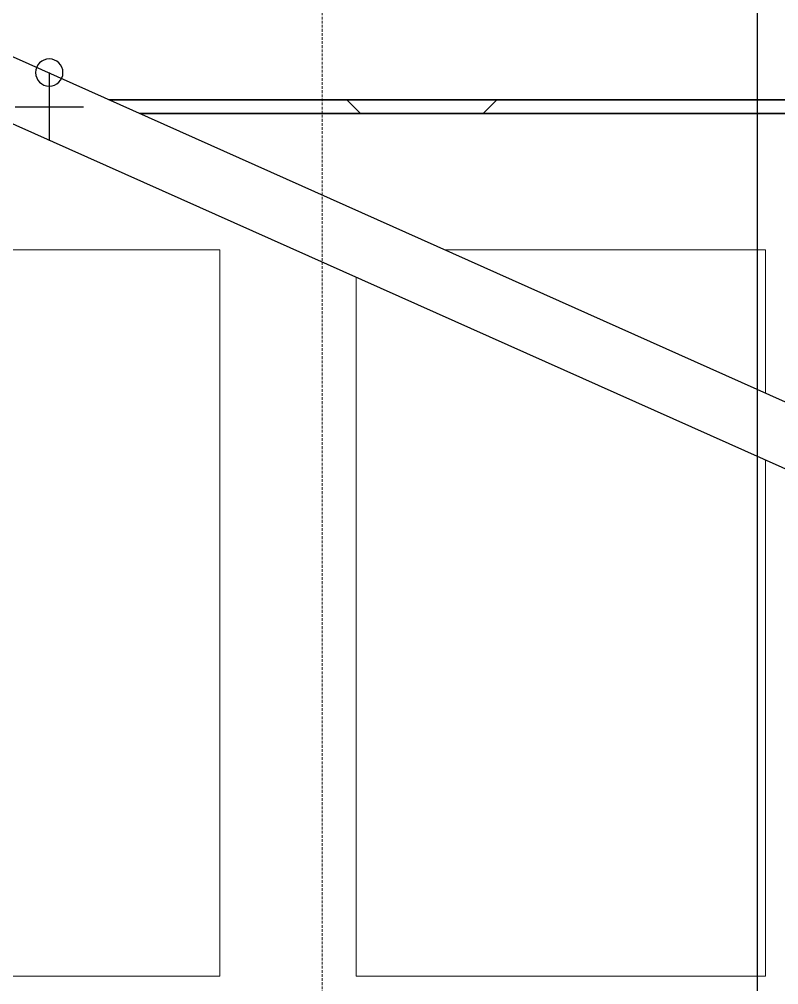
# Model space of a CAD drawing. Header units: millimetres. Extents: x -794326 to -715748, y -17796 to 22353.
# Drawn here: x -780304 to -779748, y 7255 to 7963 of the extents above; entities that cross this region are included whole.
import ezdxf

# ---------------------------------------------------------------- set-up
doc = ezdxf.new("R2010")
doc.units = ezdxf.units.MM
doc.linetypes.add('DPA_Hidden 50', pattern=[3, 2, -1])
for name, color, linetype, lineweight in [('A-ANNO-NOTE', 3, 'Continuous', 25), ('A-DETL', 1, 'Continuous', 70), ('A-DOOR', 3, 'Continuous', 70), ('A-DOOR-E', 2, 'Continuous', 25), ('A-GLAZ-CURT', 2, 'Continuous', 9), ('A-WALL-FNSH', 2, 'Continuous', 35), ('A-WALL-PATT', 1, 'Continuous', 35)]:
    doc.layers.add(name, color=color, linetype=linetype, lineweight=lineweight)

# ---------------------------------------------------------------- blocks, each defined once
blk = doc.blocks.new('DPA_AC-SG-PI - A2_1200x2000 mm-12150596-4282-01 ENLARGED LOWER PLATFORM LEVEL - REFLECTED CEILING PLAN - SHEET 3')
at = {"layer": 'A-DOOR', "lineweight": 25}
for p, q in [((-500, 5), (-500, -45)), ((-525, -20), (-475, -20))]:
    blk.add_line(p, q, dxfattribs=at)
for start, end in [(0, 180), (180, 0)]:
    blk.add_arc((-500, 5), 10, start, end, dxfattribs=at)
at = {"layer": 'A-DOOR-E'}
for p, q in [((-556.64, 29.95), (494.88, -439.85)), ((476.52, -480.94), (-575, -11.13)), ((-456.03, -15), (575, -15)), ((600, -15), (-456.03, -15))]:
    blk.add_line(p, q, dxfattribs=at)
blk = doc.blocks.new('DPA_CP_Metal Ceiling Panel - Vertical Panel with Gap-V4-4282-01 ENLARGED LOWER PLATFORM LEVEL - REFLECTED CEILING PLAN - SHEET 3')
at = {"layer": 'A-GLAZ-CURT'}
for p, q in [((-779757.37, 7794.02), (-779992.2, 7794.02)), ((-779757.37, 7794.02), (-779992.2, 7794.02)), ((-779992.2, 7794.02), (-779757.37, 7794.02)), ((-779757.37, 7794.02), (-779757.37, 7689.1)), ((-779757.37, 7689.1), (-779757.37, 7794.02)), ((-779757.37, 7794.02), (-779757.37, 7689.1)), ((-780057.37, 7773.85), (-780057.37, 7261.52)), ((-780057.37, 7773.85), (-780057.37, 7261.52)), ((-780057.37, 7261.52), (-780057.37, 7773.85)), ((-779757.37, 7639.81), (-779757.37, 7261.52)), ((-779757.37, 7261.52), (-779757.37, 7639.81)), ((-779757.37, 7639.81), (-779757.37, 7261.52)), ((-779757.37, 7261.52), (-780057.37, 7261.52)), ((-780057.37, 7261.52), (-779757.37, 7261.52)), ((-779757.37, 7261.52), (-780057.37, 7261.52))]:
    blk.add_line(p, q, dxfattribs=at)
blk = doc.blocks.new('DPA_CP_Metal Ceiling Panel - Vertical Panel with Gap-10984940-4282-01 ENLARGED LOWER PLATFORM LEVEL - REFLECTED CEILING PLAN - SHEET 3')
at = {"layer": 'A-GLAZ-CURT'}
for p, q in [((-775657.37, 7794.02), (-775657.37, 7261.52)), ((-775357.37, 7794.02), (-775657.37, 7794.02)), ((-775357.37, 7794.02), (-775657.37, 7794.02)), ((-775657.37, 7794.02), (-775657.37, 7261.52)), ((-775657.37, 7261.52), (-775657.37, 7794.02)), ((-775657.37, 7794.02), (-775357.37, 7794.02)), ((-775357.37, 7794.02), (-775357.37, 7261.52)), ((-775357.37, 7261.52), (-775357.37, 7794.02)), ((-775357.37, 7794.02), (-775357.37, 7261.52)), ((-775357.37, 7261.52), (-775657.37, 7261.52)), ((-775657.37, 7261.52), (-775357.37, 7261.52)), ((-775357.37, 7261.52), (-775657.37, 7261.52))]:
    blk.add_line(p, q, dxfattribs=at)
blk = doc.blocks.new('PPLS-PP19_Custom Tile Pattern - Custom Tile Pattern-V69-4282-01 ENLARGED LOWER PLATFORM LEVEL - REFLECTED CEILING PLAN - SHEET 3')
at = {"layer": 'A-GLAZ-CURT'}
for p, q in [((-300, 0), (300, 0)), ((300, 0), (-300, 0)), ((230.06, 0), (300, 0))]:
    blk.add_line(p, q, dxfattribs=at)
for points, knots in [([(276.87, 0), (271.11, 0), (246.49, 0), (207.11, 0), (177.41, 0), (159.34, 0), (158.33, 0), (158.3, 0)], [-262.047384, -262.047384, -262.047384, -262.047384, -244.693688, -187.987675, -143.776725, -129.632772, -123.352749, -123.352749, -123.352749, -123.352749]), ([(171.51, 0), (176.48, 0), (193.23, 0), (201.73, 0), (208.81, 0), (213.9, 0), (241.96, 0), (266.73, 0), (281.71, 0), (291.71, 0), (296.52, 0), (297.86, 0), (298.09, 0)], [-7971.819559, -7971.819559, -7971.819559, -7971.819559, -7784.112253, -7606.717214, -7289.299508, -7042.621073, -6582.165592, -6068.460911, -5766.029927, -5566.724884, -5280.360606, -5199.253518, -5199.253518, -5199.253518, -5199.253518]), ([(300, 0), (288.22, 0), (262, 0), (230.43, 0), (219.94, 0), (219.02, 0)], [-12528.858583, -12528.858583, -12528.858583, -12528.858583, -11905.454923, -11162.864862, -10856.732305, -10856.732305, -10856.732305, -10856.732305]), ([(284.76, 0), (284.76, 0), (285.09, 0), (287.47, 0), (293.59, 0), (297.76, 0), (300, 0)], [-4110.630118, -4110.630118, -4110.630118, -4110.630118, -4053.389046, -3959.664717, -3862.421465, -3746.95702, -3746.95702, -3746.95702, -3746.95702]), ([(297.38, 0), (295.84, 0), (291.62, 0), (285.38, 0), (284.87, 0)], [-4803.172655, -4803.172655, -4803.172655, -4803.172655, -4358.271401, -4143.037883, -4143.037883, -4143.037883, -4143.037883])]:
    blk.add_open_spline(points, degree=3, knots=knots, dxfattribs=at)
blk.add_open_spline([(300, 0), (292.32, 0), (284.63, 0), (276.95, 0)], degree=3, dxfattribs=at)
blk = doc.blocks.new('PPLS-PP19_Custom Tile Pattern - Custom Tile Pattern-V70-4282-01 ENLARGED LOWER PLATFORM LEVEL - REFLECTED CEILING PLAN - SHEET 3')
at = {"layer": 'A-GLAZ-CURT'}
for p, q in [((-300, 0), (133.65, 0)), ((133.65, 0), (-300, 0)), ((-293.07, 0), (-275.75, 0)), ((-275.75, 0), (-293.07, 0)), ((-222.32, 0), (-205, 0)), ((-205, 0), (-222.32, 0))]:
    blk.add_line(p, q, dxfattribs=at)
at = {"layer": 'A-GLAZ-CURT', "flags": 128}
for points in [[(-300, 0), (-291.56, 0), (-283.3, 0), (-275.2, 0), (-267.26, 0), (-259.45, 0), (-251.77, 0), (-244.2, 0), (-236.74, 0), (-229.36, 0), (-222.06, 0), (-214.83, 0), (-207.71, 0), (-200.76, 0), (-194.02, 0), (-187.54, 0)], [(-125.17, 0), (-128.55, 0), (-134.16, 0), (-140.03, 0), (-145.5, 0), (-150.63, 0), (-155.53, 0), (-160.27, 0), (-164.95, 0), (-169.65, 0), (-174.47, 0), (-179.49, 0), (-184.81, 0), (-190.44, 0), (-196.37, 0), (-202.58, 0), (-209.04, 0), (-215.73, 0), (-222.63, 0), (-229.72, 0), (-236.97, 0), (-244.39, 0), (-251.96, 0), (-259.67, 0), (-267.51, 0), (-275.48, 0), (-283.55, 0), (-291.73, 0), (-300, 0)], [(-187.37, 0), (-181.38, 0), (-175.58, 0), (-170.25, 0), (-165.64, 0), (-162.01, 0), (-159.53, 0), (-157.46, 0), (-154.52, 0), (-149.42, 0), (-141.84, 0), (-132.81, 0), (-126.08, 0)]]:
    blk.add_lwpolyline(points, dxfattribs=at)
at = {"layer": 'A-GLAZ-CURT'}
for points, knots in [([(-300, 0), (-284.65, 0), (-236.57, 0), (-174.61, 0), (-134.67, 0), (-120.44, 0), (-119.54, 0)], [-5323.127839, -5323.127839, -5323.127839, -5323.127839, -4502.809032, -2700.551212, -1002.059161, -887.187973, -887.187973, -887.187973, -887.187973]), ([(-187.37, 0), (-195.97, 0), (-225.11, 0), (-262.56, 0), (-294.48, 0), (-300, 0)], [-15752.177164, -15752.177164, -15752.177164, -15752.177164, -15131.813646, -13729.592194, -13439.944408, -13439.944408, -13439.944408, -13439.944408]), ([(-187.34, 0), (-192.89, 0), (-210.5, 0), (-232.01, 0), (-255.22, 0), (-262.59, 0), (-264.9, 0), (-265.4, 0)], [-1715.490194, -1715.490194, -1715.490194, -1715.490194, -1400.429864, -858.079193, -543.655514, -208.940337, 0, 0, 0, 0]), ([(-258.6, 0), (-257.91, 0), (-254.26, 0), (-241.25, 0), (-225.99, 0), (-213.1, 0), (-200.75, 0), (-192.83, 0), (-187.88, 0)], [-5722.54675, -5722.54675, -5722.54675, -5722.54675, -5657.471696, -5413.335975, -5017.494783, -4832.723979, -4666.091899, -4378.324359, -4378.324359, -4378.324359, -4378.324359]), ([(-187.78, 0), (-190.99, 0), (-202.64, 0), (-216.65, 0), (-231.26, 0), (-233.46, 0), (-234, 0)], [-1593.461244, -1593.461244, -1593.461244, -1593.461244, -1422.553702, -978.033455, -846.069444, -682.911962, -682.911962, -682.911962, -682.911962]), ([(-233.49, 0), (-233.44, 0), (-232.38, 0), (-230.74, 0), (-225.3, 0), (-223.63, 0)], [-455.274641, -455.274641, -455.274641, -455.274641, -440.605512, -119.536984, 0, 0, 0, 0]), ([(-223.63, 0), (-219.39, 0), (-206.78, 0), (-194.58, 0), (-187.38, 0)], [-5463.295695, -5463.295695, -5463.295695, -5463.295695, -5161.076232, -4772.371735, -4772.371735, -4772.371735, -4772.371735]), ([(-187.37, 0), (-187.05, 0), (-180.74, 0), (-171.77, 0), (-158.7, 0), (-157.22, 0)], [-4368.59207, -4368.59207, -4368.59207, -4368.59207, -4349.945572, -4000.813434, -3840.635403, -3840.635403, -3840.635403, -3840.635403]), ([(-133.82, 0), (-135.51, 0), (-137.8, 0), (-149.31, 0), (-162.01, 0), (-174.71, 0), (-184.31, 0), (-187.37, 0)], [-2731.647847, -2731.647847, -2731.647847, -2731.647847, -2418.507304, -2308.929706, -2113.765672, -1763.376603, -1600.625886, -1600.625886, -1600.625886, -1600.625886]), ([(-119.5, 0), (-124.41, 0), (-144.69, 0), (-167.88, 0), (-186.86, 0)], [-17600.184275, -17600.184275, -17600.184275, -17600.184275, -17136.203329, -15764.469164, -15764.469164, -15764.469164, -15764.469164]), ([(-137.88, 0), (-140.56, 0), (-147.66, 0), (-147.69, 0), (-158.72, 0), (-174.02, 0), (-181.08, 0), (-186.26, 0), (-186.76, 0)], [-3187.727384, -3187.727384, -3187.727384, -3187.727384, -2919.378265, -2477.344047, -2237.412286, -2029.680487, -1755.085331, -1726.685667, -1726.685667, -1726.685667, -1726.685667]), ([(-186.42, 0), (-186.13, 0), (-180.73, 0), (-169.02, 0), (-152.12, 0), (-136.84, 0), (-127.33, 0), (-124.19, 0), (-123.43, 0), (-123.28, 0)], [-4755.090697, -4755.090697, -4755.090697, -4755.090697, -4739.070012, -4465.409639, -4149.119819, -3839.893365, -3647.167523, -3488.92562, -3439.852845, -3439.852845, -3439.852845, -3439.852845]), ([(-152.35, 0), (-151.03, 0), (-147.71, 0), (-143.57, 0), (-138.62, 0)], [-3494.978217, -3494.978217, -3494.978217, -3494.978217, -3371.022232, -3227.460399, -3227.460399, -3227.460399, -3227.460399]), ([(-119.53, 0), (-122.27, 0), (-126.61, 0), (-136.96, 0), (-147.46, 0), (-150.03, 0), (-150.57, 0)], [-5918.646644, -5918.646644, -5918.646644, -5918.646644, -5700.061948, -5508.838257, -5298.784692, -5196.16478, -5196.16478, -5196.16478, -5196.16478]), ([(-150.34, 0), (-150.07, 0), (-147.75, 0), (-142.6, 0), (-129.67, 0), (-121.16, 0), (-119.51, 0)], [-4948.728362, -4948.728362, -4948.728362, -4948.728362, -4883.323924, -4440.880425, -4054.690705, -3964.392667, -3964.392667, -3964.392667, -3964.392667]), ([(-26.75, 0), (-27.82, 0), (-36.18, 0), (-53.55, 0), (-78.2, 0), (-110.94, 0), (-130.52, 0), (-147.74, 0), (-149.07, 0)], [-8718.362214, -8718.362214, -8718.362214, -8718.362214, -8532.293389, -8073.216054, -7508.296369, -7004.680444, -6449.282163, -6277.220794, -6277.220794, -6277.220794, -6277.220794]), ([(-148.23, 0), (-146.94, 0), (-140.15, 0), (-137.28, 0), (-133.93, 0), (-128.78, 0), (-126.5, 0)], [-6162.058746, -6162.058746, -6162.058746, -6162.058746, -6017.569127, -5560.701257, -5364.112219, -5231.017328, -5231.017328, -5231.017328, -5231.017328]), ([(-86.16, 0), (-91.37, 0), (-104.13, 0), (-122.65, 0), (-139.03, 0), (-146.11, 0), (-146.95, 0)], [-1681.3698, -1681.3698, -1681.3698, -1681.3698, -1374.161226, -945.742622, -741.901385, -489.130243, -489.130243, -489.130243, -489.130243]), ([(-146.69, 0), (-146.59, 0), (-145.49, 0), (-135.69, 0), (-128.29, 0), (-125.15, 0)], [-420.34245, -420.34245, -420.34245, -420.34245, -406.956646, -290.263673, 0, 0, 0, 0]), ([(-127.41, 0), (-131.63, 0), (-133.16, 0), (-134.09, 0), (-134.15, 0)], [-8540.990293, -8540.990293, -8540.990293, -8540.990293, -8266.114998, -8246.473386, -8246.473386, -8246.473386, -8246.473386]), ([(-134.15, 0), (-133.32, 0), (-130.61, 0), (-124.28, 0), (-120.17, 0)], [-7657.439573, -7657.439573, -7657.439573, -7657.439573, -7293.749979, -6921.147306, -6921.147306, -6921.147306, -6921.147306]), ([(-120.13, 0), (-120.14, 0), (-120.24, 0), (-121.3, 0), (-129.25, 0), (-133.82, 0)], [-2933.992132, -2933.992132, -2933.992132, -2933.992132, -2920.575025, -2840.280255, -2731.647847, -2731.647847, -2731.647847, -2731.647847]), ([(-113.43, 0), (-113.44, 0), (-113.96, 0), (-119.73, 0), (-125.43, 0), (-127.03, 0), (-127.41, 0)], [-328.499627, -328.499627, -328.499627, -328.499627, -282.672656, -98.539552, -24.539552, 0, 0, 0, 0]), ([(-125.15, 0), (-124.93, 0), (-123.51, 0), (-121.48, 0), (-119.51, 0)], [-3362.7396, -3362.7396, -3362.7396, -3362.7396, -3342.215224, -3224.455616, -3224.455616, -3224.455616, -3224.455616]), ([(-122.08, 0), (-122.01, 0), (-121.69, 0), (-121.2, 0), (-120.88, 0)], [-3136.336417, -3136.336417, -3136.336417, -3136.336417, -3110.304437, -3035.164275, -3035.164275, -3035.164275, -3035.164275]), ([(-119.55, 0), (-118.84, 0), (-111.07, 0), (-92.04, 0), (-74.02, 0), (-62.74, 0), (-60.36, 0), (-59.97, 0)], [-6902.366425, -6902.366425, -6902.366425, -6902.366425, -6839.55839, -6236.997189, -5713.340575, -5140.470607, -5006.787413, -5006.787413, -5006.787413, -5006.787413]), ([(-119.5, 0), (-116.19, 0), (-109.48, 0), (-99.5, 0), (-91.46, 0)], [-885.297995, -885.297995, -885.297995, -885.297995, -460.363443, 0, 0, 0, 0]), ([(-119.5, 0), (-117.41, 0), (-106.42, 0), (-86.68, 0), (-63.44, 0), (-55.26, 0), (-52.11, 0), (-51.67, 0)], [-5103.80624, -5103.80624, -5103.80624, -5103.80624, -4994.692869, -4542.524482, -4008.285538, -3689.699207, -3641.718885, -3641.718885, -3641.718885, -3641.718885]), ([(-119.41, 0), (-116.92, 0), (-110.72, 0), (-98.9, 0), (-85.29, 0), (-71.67, 0), (-65.93, 0), (-65.07, 0)], [-3222.62545, -3222.62545, -3222.62545, -3222.62545, -3074.362186, -2902.289527, -2605.247022, -2322.099534, -2241.8264, -2241.8264, -2241.8264, -2241.8264]), ([(-72.93, 0), (-75.51, 0), (-88.21, 0), (-105.27, 0), (-119.35, 0)], [-19442.345229, -19442.345229, -19442.345229, -19442.345229, -18935.241197, -17604.717929, -17604.717929, -17604.717929, -17604.717929]), ([(-119.21, 0), (-116.17, 0), (-105.53, 0), (-90.42, 0), (-75.26, 0), (-68.41, 0), (-65.12, 0), (-63.63, 0)], [-3958.98269, -3958.98269, -3958.98269, -3958.98269, -3793.097032, -3402.597032, -3144.956779, -3050.982048, -2969.237017, -2969.237017, -2969.237017, -2969.237017]), ([(-36.33, 0), (-36.43, 0), (-37.27, 0), (-45.02, 0), (-46.13, 0), (-60.59, 0), (-81.23, 0), (-99.51, 0), (-114.02, 0), (-117.28, 0), (-118.78, 0)], [-1855.773136, -1855.773136, -1855.773136, -1855.773136, -1810.870157, -1672.078046, -1405.135169, -1060.00838, -740.068933, -229.489605, -116.330425, 0, 0, 0, 0]), ([(-117.74, 0), (-117.19, 0), (-114.78, 0), (-113.43, 0), (-113.43, 0)], [-821.249067, -821.249067, -821.249067, -821.249067, -394.672656, -330.879064, -330.879064, -330.879064, -330.879064]), ([(-52.49, 0), (-54.96, 0), (-64.17, 0), (-85.2, 0), (-107.61, 0), (-116.56, 0), (-117.56, 0)], [-3120.746453, -3120.746453, -3120.746453, -3120.746453, -2842.901703, -2193.204658, -1433.981041, -985.49888, -985.49888, -985.49888, -985.49888]), ([(-115.82, 0), (-114.96, 0), (-110.41, 0), (-96.78, 0), (-71.33, 0), (-42.53, 0), (-12.78, 0), (4.23, 0), (9.64, 0), (10.14, 0), (10.18, 0)], [-5724.064692, -5724.064692, -5724.064692, -5724.064692, -5430.283136, -5103.229623, -4799.173296, -4065.652676, -3589.737505, -3285.047089, -3066.359526, -3044.715262, -3044.715262, -3044.715262, -3044.715262]), ([(-51.62, 0), (-53.61, 0), (-60.37, 0), (-75.59, 0), (-94, 0), (-112.01, 0), (-114.94, 0), (-115.63, 0)], [-1578.375604, -1578.375604, -1578.375604, -1578.375604, -1466.981642, -1208.454564, -789.402658, -501.969187, -243.577221, -243.577221, -243.577221, -243.577221]), ([(-91.46, 0), (-90.09, 0), (-84.7, 0), (-77.43, 0), (-72.73, 0), (-72.64, 0), (-72.64, 0)], [-19832.387487, -19832.387487, -19832.387487, -19832.387487, -19753.885894, -19541.04734, -19478.625389, -19471.062469, -19471.062469, -19471.062469, -19471.062469]), ([(-63.96, 0), (-64.13, 0), (-72.5, 0), (-80.63, 0), (-86.16, 0)], [-2171.769325, -2171.769325, -2171.769325, -2171.769325, -2007.031671, -1681.3698, -1681.3698, -1681.3698, -1681.3698]), ([(-29.03, 0), (-33.97, 0), (-43.74, 0), (-56.37, 0), (-71.66, 0), (-77.83, 0), (-82.66, 0), (-83.28, 0), (-83.28, 0)], [-2680.714891, -2680.714891, -2680.714891, -2680.714891, -2413.671296, -2161.752162, -2006.592567, -1646.621388, -1424.436217, -1393.971743, -1393.971743, -1393.971743, -1393.971743]), ([(-83.28, 0), (-83.28, 0), (-82.91, 0), (-76.14, 0), (-64.83, 0), (-56.59, 0), (-51.99, 0)], [-1393.4169, -1393.4169, -1393.4169, -1393.4169, -1353.722004, -1274.333717, -1073.56893, -750.600169, -750.600169, -750.600169, -750.600169]), ([(-66.39, 0), (-66.39, 0), (-63.63, 0), (-58.36, 0), (-52.77, 0), (-51.65, 0)], [-2493.31794, -2493.31794, -2493.31794, -2493.31794, -2315.303971, -1809.437387, -1687.688704, -1687.688704, -1687.688704, -1687.688704]), ([(-51.65, 0), (-58.66, 0), (-65.77, 0), (-66.37, 0), (-66.38, 0)], [-2981.410125, -2981.410125, -2981.410125, -2981.410125, -2542.574734, -2498.224237, -2498.224237, -2498.224237, -2498.224237]), ([(-63.63, 0), (-61.49, 0), (-57.39, 0), (-54.49, 0), (-45.2, 0), (-40.79, 0), (-40.46, 0), (-40.44, 0)], [-2969.237017, -2969.237017, -2969.237017, -2969.237017, -2851.217951, -2734.127174, -2474.780881, -2410.990208, -2350.645972, -2350.645972, -2350.645972, -2350.645972]), ([(-58.83, 0), (-58.37, 0), (-57.29, 0), (-54.23, 0), (-46.33, 0), (-42.62, 0), (-41.76, 0)], [-4859.52896, -4859.52896, -4859.52896, -4859.52896, -4680.891996, -4469.85053, -4321.566175, -4270.495146, -4270.495146, -4270.495146, -4270.495146]), ([(-51.8, 0), (-51.6, 0), (-47.38, 0), (-46.01, 0), (-40.22, 0), (-36.78, 0)], [-623.06858, -623.06858, -623.06858, -623.06858, -508.377888, -260.442412, 0, 0, 0, 0]), ([(15.14, 0), (14.99, 0), (9.51, 0), (-2.9, 0), (-20.62, 0), (-32.81, 0), (-44.75, 0), (-51.25, 0), (-51.75, 0)], [-1934.732642, -1934.732642, -1934.732642, -1934.732642, -1925.670641, -1617.263037, -1290.787923, -1039.307308, -819.71621, -650.31282, -650.31282, -650.31282, -650.31282]), ([(-51.61, 0), (-50.34, 0), (-44.23, 0), (-36.49, 0), (-33.57, 0), (-29.94, 0), (-28.57, 0)], [-741.575347, -741.575347, -741.575347, -741.575347, -651.549973, -296.515819, -83.513472, 0, 0, 0, 0]), ([(-36.62, 0), (-36.62, 0), (-40.35, 0), (-43.31, 0), (-48.28, 0), (-51.57, 0)], [-4069.478503, -4069.478503, -4069.478503, -4069.478503, -3858.647035, -3538.256648, -3156.156194, -3156.156194, -3156.156194, -3156.156194]), ([(9.32, 0), (9.08, 0), (7.65, 0), (2.57, 0), (-12.23, 0), (-25.64, 0), (-38.41, 0), (-47.63, 0), (-51.36, 0)], [-2922.926651, -2922.926651, -2922.926651, -2922.926651, -2882.788014, -2720.818881, -2518.50168, -2125.455881, -1792.521578, -1583.251936, -1583.251936, -1583.251936, -1583.251936]), ([(-51.03, 0), (-44.52, 0), (-33.84, 0), (-29.82, 0), (-29.19, 0)], [-1665.482825, -1665.482825, -1665.482825, -1665.482825, -963.711516, -666.19313, -666.19313, -666.19313, -666.19313]), ([(31.18, 0), (25.97, 0), (11.99, 0), (-16.6, 0), (-38.85, 0), (-50.86, 0)], [-4496.803627, -4496.803627, -4496.803627, -4496.803627, -4222.080604, -3745.412743, -2997.869085, -2997.869085, -2997.869085, -2997.869085]), ([(-50.82, 0), (-50.17, 0), (-46.86, 0), (-30.79, 0), (-18.03, 0), (7.33, 0), (13.22, 0), (16.22, 0)], [-3611.892917, -3611.892917, -3611.892917, -3611.892917, -3546.54457, -3315.260113, -2864.387349, -2439.246196, -2143.253403, -2143.253403, -2143.253403, -2143.253403]), ([(-41.76, 0), (-39.9, 0), (-37.72, 0), (-36.92, 0), (-36.77, 0)], [-4270.495146, -4270.495146, -4270.495146, -4270.495146, -4161.040818, -4106.245333, -4106.245333, -4106.245333, -4106.245333]), ([(-36.78, 0), (-32.43, 0), (-19.22, 0), (-1.33, 0), (11.7, 0), (15.1, 0)], [-6191.144455, -6191.144455, -6191.144455, -6191.144455, -5862.463379, -5340.621928, -5159.287046, -5159.287046, -5159.287046, -5159.287046]), ([(-36.29, 0), (-36.29, 0), (-34.66, 0), (-28.88, 0), (-26.95, 0), (-26.54, 0)], [-9150.272121, -9150.272121, -9150.272121, -9150.272121, -9057.163041, -8919.836787, -8834.607043, -8834.607043, -8834.607043, -8834.607043]), ([(30.82, 0), (29.27, 0), (20.14, 0), (3.54, 0), (-16.58, 0), (-34.76, 0), (-36.04, 0)], [-10462.034656, -10462.034656, -10462.034656, -10462.034656, -10363.088938, -9884.23066, -9424.652049, -9182.880979, -9182.880979, -9182.880979, -9182.880979]), ([(-33.34, 0), (-33.34, 0), (-32.93, 0), (-31.16, 0), (-30.52, 0)], [-2415.024266, -2415.024266, -2415.024266, -2415.024266, -2357.633367, -2323.618664, -2323.618664, -2323.618664, -2323.618664]), ([(15.48, 0), (10.75, 0), (-0.89, 0), (-17.84, 0), (-30.57, 0), (-31.82, 0), (-32, 0)], [-3582.245441, -3582.245441, -3582.245441, -3582.245441, -3333.063701, -2994.501669, -2698.150104, -2614.070998, -2614.070998, -2614.070998, -2614.070998]), ([(-30.76, 0), (-30.73, 0), (-29.99, 0), (-23.47, 0), (-15.75, 0), (-15.19, 0)], [-54176.191683, -54176.191683, -54176.191683, -54176.191683, -54157.274271, -53749.15266, -53717.791567, -53717.791567, -53717.791567, -53717.791567]), ([(-30.52, 0), (-27.11, 0), (-17.83, 0), (0.51, 0), (12, 0), (16.26, 0)], [-2323.618664, -2323.618664, -2323.618664, -2323.618664, -2142.497158, -1716.209403, -1463.362988, -1463.362988, -1463.362988, -1463.362988]), ([(-13, 0), (-14.35, 0), (-17.68, 0), (-25.97, 0), (-29.52, 0), (-30.21, 0)], [-55207.591944, -55207.591944, -55207.591944, -55207.591944, -54789.006179, -54461.685999, -54290.791712, -54290.791712, -54290.791712, -54290.791712]), ([(8.33, 0), (8.19, 0), (7.18, 0), (0.32, 0), (-13.89, 0), (-24.92, 0), (-29.03, 0)], [-3574.286521, -3574.286521, -3574.286521, -3574.286521, -3526.962355, -3285.499107, -2903.012179, -2680.714891, -2680.714891, -2680.714891, -2680.714891]), ([(-28.98, 0), (-28.66, 0), (-27.39, 0), (-24.45, 0), (-22.56, 0)], [-166.548282, -166.548282, -166.548282, -166.548282, -102.06493, 0, 0, 0, 0]), ([(-28.57, 0), (-26.93, 0), (-20.29, 0), (-11.45, 0), (2.08, 0), (10.92, 0), (15.18, 0), (15.75, 0)], [-5361.429781, -5361.429781, -5361.429781, -5361.429781, -5261.36855, -5050.479954, -4785.90057, -4596.498881, -4567.143888, -4567.143888, -4567.143888, -4567.143888]), ([(-22.56, 0), (-20.27, 0), (-17.03, 0), (-11.36, 0), (-7.66, 0), (-6.6, 0), (-6.44, 0)], [-56468.192263, -56468.192263, -56468.192263, -56468.192263, -56344.022017, -56303.229861, -56166.290093, -56124.392176, -56124.392176, -56124.392176, -56124.392176]), ([(-15.19, 0), (-13.07, 0), (-0.71, 0), (12.11, 0), (15.48, 0)], [-461.142613, -461.142613, -461.142613, -461.142613, -429.606584, -418.500335, -418.500335, -418.500335, -418.500335]), ([(-6.54, 0), (-6.73, 0), (-7.2, 0), (-7.6, 0), (-7.79, 0)], [-56009.792147, -56009.792147, -56009.792147, -56009.792147, -55949.290093, -55895.192118, -55895.192118, -55895.192118, -55895.192118]), ([(-2.63, 0), (-2.47, 0), (-1.22, 0), (4.92, 0), (15.97, 0), (22.54, 0), (24.49, 0)], [-226.825321, -226.825321, -226.825321, -226.825321, -220.269177, -206.416616, -198.214427, -187.717507, -187.717507, -187.717507, -187.717507]), ([(15.57, 0), (8.31, 0), (2.68, 0), (-1.67, 0), (-2.25, 0)], [-281.576261, -281.576261, -281.576261, -281.576261, -246.234814, -234.646884, -234.646884, -234.646884, -234.646884]), ([(103.09, 0), (101.08, 0), (86.31, 0), (63.34, 0), (35.84, 0), (22.33, 0), (16.88, 0), (16.2, 0)], [-375.435014, -375.435014, -375.435014, -375.435014, -369.147452, -330.153101, -307.516438, -285.83788, -282.588234, -282.588234, -282.588234, -282.588234]), ([(16.25, 0), (24.58, 0), (46.44, 0), (69.73, 0), (83.74, 0)], [-417.660218, -417.660218, -417.660218, -417.660218, -390.253598, -347.429871, -347.429871, -347.429871, -347.429871]), ([(16.25, 0), (26.87, 0), (47.14, 0), (70.92, 0), (82.12, 0), (83.66, 0)], [-5138.850155, -5138.850155, -5138.850155, -5138.850155, -4573.028122, -4094.177415, -3869.465285, -3869.465285, -3869.465285, -3869.465285]), ([(16.27, 0), (18.47, 0), (21.82, 0), (24.62, 0), (24.72, 0), (24.72, 0)], [-4558.317402, -4558.317402, -4558.317402, -4558.317402, -4445.288762, -4384.376941, -4376.041937, -4376.041937, -4376.041937, -4376.041937]), ([(24.69, 0), (24.54, 0), (20.99, 0), (18.32, 0), (16.27, 0)], [-4368.572414, -4368.572414, -4368.572414, -4368.572414, -4306.476363, -4080.000647, -4080.000647, -4080.000647, -4080.000647]), ([(70.61, 0), (66.16, 0), (55.8, 0), (39.61, 0), (28.68, 0), (19.49, 0), (16.27, 0)], [-4647.237329, -4647.237329, -4647.237329, -4647.237329, -4326.416877, -4098.545751, -3766.694881, -3596.03037, -3596.03037, -3596.03037, -3596.03037]), ([(76.63, 0), (74.8, 0), (67.65, 0), (53.52, 0), (37, 0), (24.64, 0), (18.81, 0), (16.27, 0)], [-3095.572228, -3095.572228, -3095.572228, -3095.572228, -2950.589685, -2634.532728, -2313.748533, -2106.613311, -1956.78735, -1956.78735, -1956.78735, -1956.78735]), ([(16.82, 0), (20.95, 0), (27.04, 0), (37.44, 0), (45.92, 0), (57.76, 0), (64.47, 0), (72.74, 0), (75.22, 0), (76.03, 0), (76.21, 0)], [-1452.261665, -1452.261665, -1452.261665, -1452.261665, -1206.526904, -1089.329421, -901.315459, -753.071572, -495.328968, -421.953223, -334.951786, -290.452333, -290.452333, -290.452333, -290.452333]), ([(17.02, 0), (17.37, 0), (19.11, 0), (22.91, 0), (31, 0), (39.04, 0), (51.19, 0), (58.74, 0), (61.34, 0), (61.45, 0)], [-2117.316538, -2117.316538, -2117.316538, -2117.316538, -2084.094819, -1956.422387, -1818.904206, -1645.594513, -1443.202566, -1228.752106, -1120.932285, -1120.932285, -1120.932285, -1120.932285]), ([(18.16, 0), (19.15, 0), (24.25, 0), (25.66, 0), (26.12, 0)], [-5700.113719, -5700.113719, -5700.113719, -5700.113719, -5554.232259, -5302.431367, -5302.431367, -5302.431367, -5302.431367]), ([(84.16, 0), (83.65, 0), (80.64, 0), (74.4, 0), (62.26, 0), (51.85, 0), (43.81, 0), (29.53, 0), (20.67, 0), (18.85, 0), (18.16, 0)], [-7180.825967, -7180.825967, -7180.825967, -7180.825967, -7135.649961, -6924.452779, -6738.82075, -6548.303034, -6314.283804, -6135.05769, -5972.647715, -5832.674503, -5832.674503, -5832.674503, -5832.674503]), ([(27.44, 0), (27.9, 0), (29.54, 0), (38.07, 0), (53.39, 0), (71.67, 0), (81.34, 0), (83.52, 0), (84.23, 0)], [-5037.309798, -5037.309798, -5037.309798, -5037.309798, -4887.603822, -4705.298446, -4353.683244, -3960.84581, -3759.045785, -3606.301156, -3606.301156, -3606.301156, -3606.301156]), ([(27.89, 0), (29.09, 0), (33.4, 0), (48.37, 0), (71.92, 0), (100.57, 0), (116.36, 0), (128.63, 0), (128.95, 0)], [-147.777612, -147.777612, -147.777612, -147.777612, -135.792042, -118.513713, -97.899267, -63.759246, -39.050993, -35.895543, -35.895543, -35.895543, -35.895543]), ([(53.18, 0), (53.06, 0), (52.22, 0), (44.99, 0), (36.46, 0), (30.82, 0)], [-622.740158, -622.740158, -622.740158, -622.740158, -566.066452, -360.610861, 0, 0, 0, 0]), ([(133.71, 0), (119.77, 0), (85.96, 0), (51.16, 0), (31.18, 0)], [-103.85088, -103.85088, -103.85088, -103.85088, -59.610984, 0, 0, 0, 0]), ([(133.68, 0), (125.48, 0), (105.94, 0), (76.86, 0), (57.82, 0), (46.51, 0), (41.18, 0), (36.02, 0), (35.54, 0), (35.54, 0)], [-444.909085, -444.909085, -444.909085, -444.909085, -401.860199, -357.622665, -341.267687, -334.000314, -326.15566, -319.318397, -317.489778, -317.489778, -317.489778, -317.489778]), ([(36.29, 0), (37.77, 0), (48.82, 0), (64.79, 0), (95.91, 0), (122.89, 0), (131.14, 0), (133.34, 0)], [-314.598523, -314.598523, -314.598523, -314.598523, -305.899624, -287.17622, -249.500363, -194.761443, -159.62089, -159.62089, -159.62089, -159.62089]), ([(61.47, 0), (61.47, 0), (61.21, 0), (54.61, 0), (53.71, 0), (53.56, 0)], [-1113.311073, -1113.311073, -1113.311073, -1113.311073, -1096.402191, -891.204116, -747.28819, -747.28819, -747.28819, -747.28819]), ([(76.22, 0), (75.58, 0), (73.64, 0), (71.05, 0), (70.61, 0)], [-193.634889, -193.634889, -193.634889, -193.634889, -31.537676, 0, 0, 0, 0]), ([(84.13, 0), (84.36, 0), (101.14, 0), (117.6, 0), (133.65, 0)], [-347.028556, -347.028556, -347.028556, -347.028556, -346.313304, -295.701689, -295.701689, -295.701689, -295.701689]), ([(84.58, 0), (85.58, 0), (87.21, 0), (92.51, 0), (94.33, 0)], [-3579.141173, -3579.141173, -3579.141173, -3579.141173, -3336.541051, -2783.776468, -2783.776468, -2783.776468, -2783.776468]), ([(114.39, 0), (114.2, 0), (112.08, 0), (105.42, 0), (93.32, 0), (88.61, 0), (84.98, 0)], [-8148.58938, -8148.58938, -8148.58938, -8148.58938, -8105.191388, -7723.759874, -7531.75727, -7205.068504, -7205.068504, -7205.068504, -7205.068504]), ([(94.4, 0), (94.4, 0), (94.64, 0), (99.11, 0), (108.97, 0), (119.76, 0), (128.79, 0), (133.65, 0)], [-2348.345796, -2348.345796, -2348.345796, -2348.345796, -2310.419338, -2233.599744, -2052.234781, -1843.028543, -1591.834599, -1591.834599, -1591.834599, -1591.834599]), ([(129.02, 0), (129.02, 0), (124.41, 0), (122.35, 0), (114.96, 0), (108.04, 0), (103.09, 0)], [-35.386604, -35.386604, -35.386604, -35.386604, -31.430235, -22.807238, -15.488593, 0, 0, 0, 0]), ([(133.59, 0), (133.32, 0), (130.97, 0), (126.24, 0), (118.6, 0), (114.23, 0), (111.98, 0), (105.66, 0), (105.23, 0), (105.23, 0)], [-9692.532631, -9692.532631, -9692.532631, -9692.532631, -9677.714971, -9567.007022, -9453.21225, -9220.200448, -9012.77275, -8966.157302, -8929.495943, -8929.495943, -8929.495943, -8929.495943]), ([(105.26, 0), (105.52, 0), (111.01, 0), (112.65, 0), (113.59, 0)], [-8920.561005, -8920.561005, -8920.561005, -8920.561005, -8814.835624, -8577.462505, -8577.462505, -8577.462505, -8577.462505]), ([(128.58, 0), (128.8, 0), (129.76, 0), (132.12, 0), (133.35, 0)], [-633.326174, -633.326174, -633.326174, -633.326174, -627.736123, -623.203511, -623.203511, -623.203511, -623.203511]), ([(133.66, 0), (133.24, 0), (131.72, 0), (129.87, 0), (129.11, 0)], [-655.349074, -655.349074, -655.349074, -655.349074, -651.020627, -640.742133, -640.742133, -640.742133, -640.742133])]:
    blk.add_open_spline(points, degree=3, knots=knots, dxfattribs=at)
for points in [[(-126.5, 0), (-124.36, 0), (-122.04, 0), (-119.65, 0)], [(-39.84, 0), (-39.08, 0), (-38.11, 0), (-37.36, 0)], [(16.02, 0), (13.33, 0), (10.77, 0), (9.63, 0)], [(24.49, 0), (25.23, 0), (25.72, 0), (26.04, 0)], [(80.35, 0), (79.57, 0), (78.27, 0), (76.63, 0)], [(84.06, 0), (83.48, 0), (82.41, 0), (81.72, 0)]]:
    blk.add_open_spline(points, degree=3, dxfattribs=at)

msp = doc.modelspace()

# ---------------------------------------------------------------- hatches: boundary and pattern name
at = {"layer": 'A-WALL-PATT', "lineweight": 9}
h = msp.add_hatch(dxfattribs=at)
h.set_pattern_fill('FP_3', color=256, style=0, pattern_type=2)
h.set_pattern_definition([(45, (0, 0), (-212.13203, 212.13203), []), (135, (0, 0), (-212.13203, -212.13203), [])])
h.paths.add_polyline_path([(-774897.32, 7894.02), (-774897.32, 7944.02), (-779182.37, 7944.02), (-779182.37, 7904.02), (-780238.41, 7904.02), (-780216.03, 7894.02), (-775279.41, 7894.02)])
h.paths.add_polyline_path([(-780357.37, 7894.02), (-780326.34, 7894.02), (-780348.72, 7904.02), (-780382.37, 7904.02), (-780382.37, 7944.02), (-783032.37, 7944.02), (-783032.37, 7894.02), (-780382.37, 7894.02)])

# ---------------------------------------------------------------- linework, layer by layer
at = {"layer": 'A-ANNO-NOTE'}
msp.add_line((-779763.3, 6590.01), (-779763.3, 14208.15), dxfattribs=at)
at = {"layer": 'A-DETL', "color": 55, "linetype": 'DPA_Hidden 50', "lineweight": 9}
msp.add_line((-780082.37, 4774.02), (-780082.37, 11496.39), dxfattribs=at)
at = {"layer": 'A-WALL-FNSH', "color": 250}
msp.add_line((-779182.37, 7894.02), (-780216.03, 7894.02), dxfattribs=at)

# ---------------------------------------------------------------- block references
at = {"layer": 'A-DOOR-E'}
msp.add_blockref('DPA_AC-SG-PI - A2_1200x2000 mm-12150596-4282-01 ENLARGED LOWER PLATFORM LEVEL - REFLECTED CEILING PLAN - SHEET 3', (-779782.37, 7919.02), dxfattribs=at)
at = {"layer": 'A-GLAZ-CURT', "rotation": 180}
for name, p in [('PPLS-PP19_Custom Tile Pattern - Custom Tile Pattern-V70-4282-01 ENLARGED LOWER PLATFORM LEVEL - REFLECTED CEILING PLAN - SHEET 3', (-780082.37, 7894.02)), ('PPLS-PP19_Custom Tile Pattern - Custom Tile Pattern-V69-4282-01 ENLARGED LOWER PLATFORM LEVEL - REFLECTED CEILING PLAN - SHEET 3', (-779482.37, 7894.02))]:
    msp.add_blockref(name, p, dxfattribs=at)
at = {"layer": 'A-GLAZ-CURT'}
for name, p in [('DPA_CP_Metal Ceiling Panel - Vertical Panel with Gap-10984940-4282-01 ENLARGED LOWER PLATFORM LEVEL - REFLECTED CEILING PLAN - SHEET 3', (-4800, 0)), ('DPA_CP_Metal Ceiling Panel - Vertical Panel with Gap-V4-4282-01 ENLARGED LOWER PLATFORM LEVEL - REFLECTED CEILING PLAN - SHEET 3', (0, 0))]:
    msp.add_blockref(name, p, dxfattribs=at)

doc.saveas('drawing.dxf')
